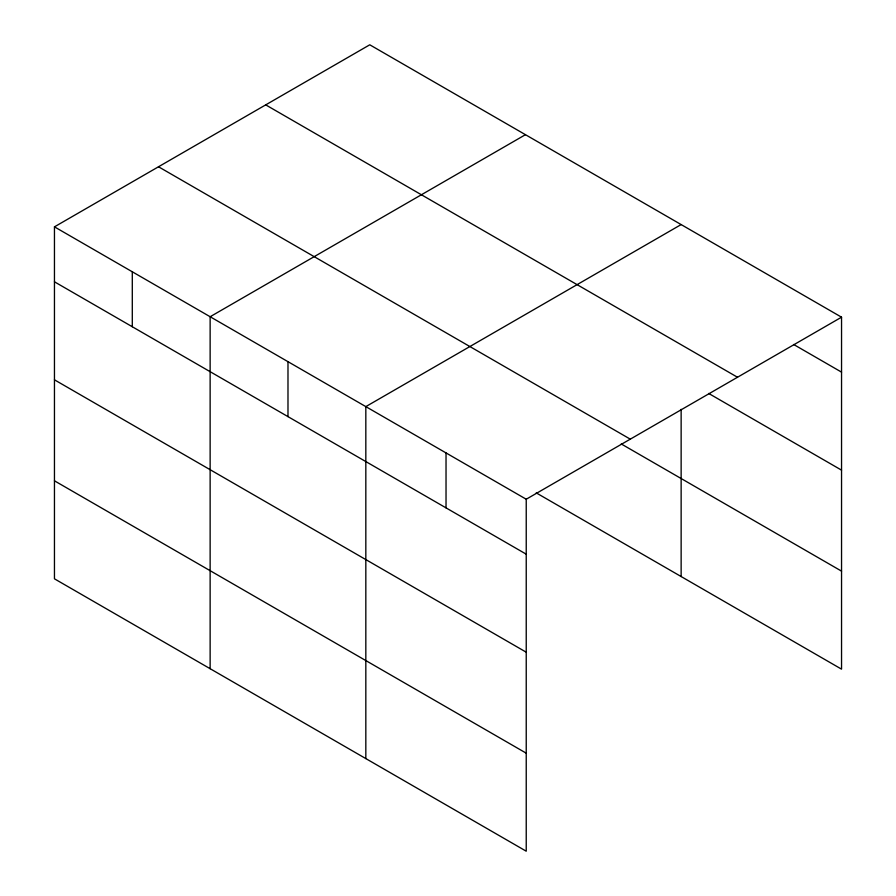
<?xml version="1.0" encoding="UTF-8"?>
<svg xmlns="http://www.w3.org/2000/svg" width="896" height="896" viewBox="0 0 896 896"><rect width="100%" height="100%" fill="white"/><g stroke="black" fill="none" stroke-linecap="round" stroke-linejoin="round"><path stroke-width="1.34" d="M526.232 652.198L526.232 499.229L54.454 226.845L54.454 578.816L526.232 851.2L526.232 652.198L54.454 379.814M536.234 492.878L841.546 669.155L841.546 317.184L369.768 44.8L54.454 226.845M525.459 134.68L210.134 316.736L210.134 668.707M681.139 224.571L365.826 406.616L365.826 758.587M526.232 499.229L841.546 317.184M793.666 344.49L841.546 372.131M265.72 104.877L737.498 377.25M708.68 393.434L841.546 470.142M158.502 166.768L630.28 439.152M621.264 443.957L841.546 571.133M54.454 281.803L526.232 554.176M54.454 480.805L526.232 753.178M681.139 409.36L681.139 576.542M446.029 452.928L446.029 507.875M287.986 361.67L287.986 416.629M132.294 271.79L132.294 326.738"/></g></svg>
